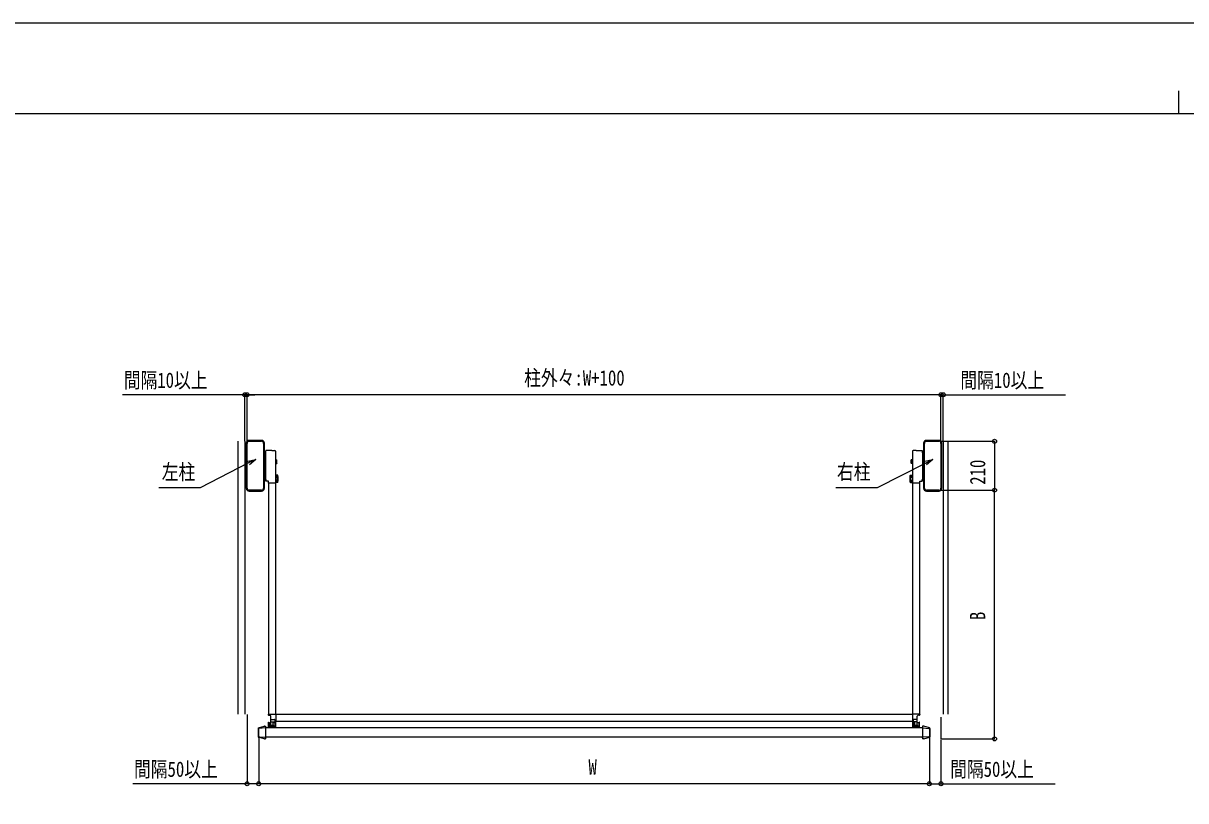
# Model space of a CAD drawing. Units: millimetres, scale not verified. Extents: x -8410 to 8410, y -5940 to 5940.
# Drawn here: x -4971 to 21, y 2598 to 5940 of the extents above; entities that cross this region are included whole.
import ezdxf
from ezdxf.enums import TextEntityAlignment as Align

# ---------------------------------------------------------------- set-up
doc = ezdxf.new("R2010")
doc.units = ezdxf.units.MM
doc.header["$LTSCALE"] = 30
for name, color, linetype in [('0-4_YKK_A1', 4, 'Continuous'), ('0-5_YKK_D', 6, 'Continuous'), ('0-6_YKK_ZWAK', 7, 'Continuous'), ('0-7_YSS_K', 3, 'Continuous')]:
    doc.layers.add(name, color=color, linetype=linetype)
doc.styles.add('ＭＳ ゴシック', font='')
doc.styles.get('ＭＳ ゴシック').set_extended_font_data('MS Gothic')

msp = doc.modelspace()

# ---------------------------------------------------------------- linework, layer by layer
at = {"layer": '0-4_YKK_A1'}
for p, q in [((-3947.37, 4147.03), (-4001.37, 4147.03)), ((-1038.37, 4147.03), (-1092.37, 4147.03)), ((-4049.87, 4143.03), (-4049.87, 2969.93)), ((-4019.87, 4143.03), (-4019.87, 2969.93)), ((-4013.37, 4135.03), (-4013.37, 3941.03)), ((-4009.87, 3942.03), (-4009.87, 4134.03)), ((-4000.87, 4143.03), (-3947.87, 4143.03)), ((-3938.87, 4134.03), (-3938.87, 3942.03)), ((-3935.37, 3941.03), (-3935.37, 4135.03)), ((-3929.87, 4095), (-3929.87, 4101.92)), ((-3902.87, 4103.83), (-3928.91, 4102.92)), ((-3902.87, 4103.83), (-3890.27, 4103.39)), ((-3887.37, 4100.39), (-3887.37, 3963.83)), ((-1152.37, 4100.39), (-1152.37, 3963.83)), ((-1136.87, 4103.83), (-1149.48, 4103.39)), ((-1136.87, 4103.83), (-1110.84, 4102.92)), ((-1109.87, 4095), (-1109.87, 4101.92)), ((-1104.37, 4135.03), (-1104.37, 3941.03)), ((-1100.87, 3942.03), (-1100.87, 4134.03)), ((-1091.87, 4143.03), (-1038.87, 4143.03)), ((-1029.87, 4134.03), (-1029.87, 3942.03)), ((-1026.37, 3941.03), (-1026.37, 4135.03)), ((-1019.87, 4143.03), (-1019.87, 2969.93)), ((-999.87, 4143.03), (-999.87, 2969.93)), ((-3934.87, 4080.83), (-3935.37, 4080.83)), ((-3932.87, 3972.83), (-3932.87, 4078.83)), ((-3930.37, 4075.06), (-3931.91, 4075.11)), ((-3930.37, 4054.61), (-3931.91, 4054.55)), ((-3930.37, 4093.68), (-3930.37, 3979.76)), ((-3887.37, 4063.33), (-3882.45, 4063.33)), ((-3887.37, 4059.58), (-3882.45, 4059.58)), ((-3887.37, 4052.07), (-3882.45, 4052.07)), ((-3887.37, 4048.32), (-3882.45, 4048.32)), ((-3881.87, 4062.33), (-3882.45, 4063.33)), ((-3881.87, 4049.33), (-3882.45, 4048.32)), ((-3881.87, 4049.33), (-3881.87, 4062.33)), ((-1157.87, 4062.33), (-1157.29, 4063.33)), ((-1157.87, 4049.33), (-1157.87, 4062.33)), ((-1157.87, 4049.33), (-1157.29, 4048.32)), ((-1152.37, 4063.33), (-1157.29, 4063.33)), ((-1152.37, 4059.58), (-1157.29, 4059.58)), ((-1152.37, 4052.07), (-1157.29, 4052.07)), ((-1152.37, 4048.32), (-1157.29, 4048.32)), ((-1152.37, 4048.32), (-1152.37, 4063.33)), ((-1109.37, 4093.68), (-1109.37, 3979.76)), ((-1109.37, 4075.06), (-1107.84, 4075.11)), ((-1106.87, 3972.83), (-1106.87, 4078.83)), ((-1104.87, 4080.83), (-1104.37, 4080.83)), ((-3933.26, 4034.96), (-3935.37, 4034.89)), ((-3933.26, 4012.8), (-3935.37, 4012.87)), ((-3932.77, 4037.88), (-3930.37, 4037.88)), ((-3932.77, 4009.88), (-3932.77, 4037.88)), ((-3930.37, 4009.88), (-3932.77, 4009.88)), ((-3930.37, 4037.88), (-3930.37, 4009.88)), ((-3878.34, 3997.01), (-3887.37, 3997.33)), ((-3878.34, 3994.16), (-3887.37, 3994.48)), ((-3877.37, 3992.98), (-3877.37, 3996.01)), ((-1162.37, 3992.98), (-1162.37, 3996.01)), ((-1161.41, 3997.01), (-1152.37, 3997.33)), ((-1161.41, 3994.16), (-1152.37, 3994.48)), ((-1106.97, 4037.88), (-1109.37, 4037.88)), ((-1109.37, 4037.88), (-1109.37, 4009.88)), ((-1109.37, 4009.88), (-1106.97, 4009.88)), ((-1106.97, 4009.88), (-1106.97, 4037.88)), ((-3935.37, 3970.83), (-3934.87, 3970.83)), ((-3928.87, 3976.33), (-3928.87, 3977.82)), ((-3928.37, 3975.83), (-3928.87, 3976.33)), ((-3928.37, 3972.79), (-3928.37, 3977.76)), ((-3918.37, 3971.48), (-3927.41, 3971.79)), ((-3918.37, 3963.83), (-3918.37, 3971.48)), ((-3887.37, 3963.83), (-3918.37, 3963.83)), ((-3917.87, 3963.83), (-3917.87, 2969.93)), ((-3887.87, 3963.83), (-3887.87, 2969.93)), ((-3878.34, 3991.79), (-3887.37, 3991.48)), ((-3887.37, 3987.83), (-3878.87, 3987.83)), ((-3878.87, 3975.83), (-3887.37, 3975.83)), ((-3878.34, 3971.86), (-3887.37, 3972.17)), ((-3878.34, 3969.49), (-3887.37, 3969.17)), ((-3878.34, 3966.64), (-3887.37, 3966.33)), ((-3878.37, 3991.83), (-3878.87, 3991.33)), ((-3878.87, 3972.33), (-3878.87, 3991.33)), ((-3878.87, 3972.33), (-3878.37, 3971.83)), ((-3877.37, 3991.83), (-3878.37, 3991.83)), ((-3878.37, 3991.83), (-3878.37, 3971.83)), ((-3877.37, 3971.83), (-3878.37, 3971.83)), ((-3876.87, 3991.33), (-3877.37, 3991.83)), ((-3877.37, 3971.83), (-3877.37, 3991.83)), ((-3877.37, 3971.83), (-3876.87, 3972.33)), ((-3877.37, 3967.64), (-3877.37, 3970.67)), ((-3876.87, 3972.33), (-3876.87, 3991.33)), ((-1162.87, 3991.33), (-1162.37, 3991.83)), ((-1162.87, 3972.33), (-1162.87, 3991.33)), ((-1162.37, 3971.83), (-1162.87, 3972.33)), ((-1162.37, 3991.83), (-1161.37, 3991.83)), ((-1162.37, 3971.83), (-1162.37, 3991.83)), ((-1162.37, 3971.83), (-1161.37, 3971.83)), ((-1162.37, 3967.64), (-1162.37, 3970.67)), ((-1161.41, 3991.79), (-1152.37, 3991.48)), ((-1161.41, 3971.86), (-1152.37, 3972.17)), ((-1161.41, 3969.49), (-1152.37, 3969.17)), ((-1161.41, 3966.64), (-1152.37, 3966.33)), ((-1161.37, 3991.83), (-1160.87, 3991.33)), ((-1161.37, 3991.83), (-1161.37, 3971.83)), ((-1160.87, 3972.33), (-1161.37, 3971.83)), ((-1160.87, 3972.33), (-1160.87, 3991.33)), ((-1152.37, 3987.83), (-1160.87, 3987.83)), ((-1160.87, 3975.83), (-1152.37, 3975.83)), ((-1121.37, 3963.83), (-1152.37, 3963.83)), ((-1151.87, 3963.83), (-1151.87, 2969.93)), ((-1121.87, 3963.83), (-1121.87, 2969.93)), ((-1121.37, 3971.48), (-1112.34, 3971.79)), ((-1121.37, 3963.83), (-1121.37, 3971.48)), ((-1111.37, 3972.79), (-1111.37, 3977.76)), ((-1104.37, 3970.83), (-1104.87, 3970.83)), ((-4001.37, 3929.03), (-3947.37, 3929.03)), ((-3947.87, 3933.03), (-4000.87, 3933.03)), ((-1092.37, 3929.03), (-1038.37, 3929.03)), ((-1038.87, 3933.03), (-1091.87, 3933.03)), ((-3918.87, 2969.43), (-3918.87, 2967.59)), ((-3918.37, 2969.93), (-3887.37, 2969.93)), ((-3917.23, 2965.63), (-3910.34, 2964.37)), ((-3907.87, 2937.93), (-3907.87, 2961.42)), ((-3907.87, 2921.63), (-3907.87, 2961.42)), ((-3907.87, 2947.93), (-3892.87, 2947.93)), ((-3890.87, 2945.93), (-3890.87, 2939.93)), ((-3886.87, 2969.43), (-3886.87, 2938.43)), ((-1152.87, 2968.93), (-3886.87, 2968.93)), ((-1152.87, 2969.43), (-1152.87, 2938.43)), ((-1121.37, 2969.93), (-1152.37, 2969.93)), ((-1148.87, 2945.93), (-1148.87, 2939.93)), ((-1131.87, 2947.93), (-1146.87, 2947.93)), ((-1131.87, 2921.63), (-1131.87, 2961.42)), ((-1122.52, 2965.63), (-1129.41, 2964.37)), ((-1120.87, 2969.43), (-1120.87, 2967.59)), ((-3962.37, 2908.64), (-3962.37, 2873.41)), ((-3960.56, 2911.04), (-3936.14, 2917.99)), ((-3960.37, 2905.98), (-3960.37, 2876.08)), ((-3930.87, 2911.33), (-3957.64, 2908.96)), ((-3936.14, 2917.99), (-3936.14, 2917.98)), ((-3935.59, 2918.08), (-3930.87, 2918.33)), ((-3935.59, 2918.08), (-3935.59, 2918.08)), ((-3930.87, 2918.33), (-3930.87, 2914.63)), ((-3930.87, 2914.63), (-3930.87, 2913.33)), ((-3930.87, 2912.33), (-3930.87, 2913.33)), ((-3930.87, 2912.33), (-3930.87, 2911.33)), ((-3930.87, 2911.33), (-3930.87, 2911.03)), ((-1108.87, 2911.03), (-3930.87, 2911.03)), ((-3930.87, 2911.03), (-3930.87, 2871.03)), ((-3917.87, 2935.93), (-3915.87, 2935.93)), ((-3917.87, 2911.03), (-3917.87, 2935.93)), ((-3917.87, 2912.93), (-3887.87, 2912.93)), ((-3915.87, 2935.93), (-3915.87, 2912.93)), ((-3915.37, 2932), (-3915.37, 2919.85)), ((-3914.41, 2933), (-3908.84, 2933.19)), ((-3914.41, 2918.85), (-3910.38, 2918.71)), ((-3910.57, 2916.13), (-3895.17, 2916.13)), ((-3910.57, 2916.13), (-3910.57, 2914.53)), ((-3909.37, 2921.63), (-3910.38, 2921.04)), ((-3910.38, 2916.13), (-3910.38, 2921.04)), ((-3910.38, 2916.13), (-3895.37, 2916.13)), ((-3909.37, 2921.63), (-3896.37, 2921.63)), ((-3907.87, 2937.93), (-3887.37, 2937.93)), ((-3906.63, 2916.13), (-3906.63, 2921.04)), ((-3899.12, 2916.13), (-3899.12, 2921.04)), ((-3897.87, 2921.63), (-3897.87, 2937.93)), ((-3891.34, 2933), (-3896.91, 2933.19)), ((-3896.37, 2921.63), (-3895.37, 2921.04)), ((-3895.37, 2916.13), (-3895.37, 2921.04)), ((-3891.34, 2918.85), (-3895.37, 2918.71)), ((-3895.17, 2916.13), (-3895.17, 2914.53)), ((-3892.87, 2933.01), (-3892.87, 2937.93)), ((-3890.37, 2932), (-3890.37, 2919.85)), ((-3889.87, 2912.93), (-3889.87, 2935.93)), ((-3889.87, 2935.93), (-3887.87, 2935.93)), ((-3887.87, 2935.93), (-3887.87, 2911.03)), ((-1152.87, 2938.93), (-3886.87, 2938.93)), ((-1131.87, 2937.93), (-1152.37, 2937.93)), ((-1151.87, 2935.93), (-1151.87, 2911.03)), ((-1121.87, 2912.93), (-1151.87, 2912.93)), ((-1149.37, 2932), (-1149.37, 2920.28)), ((-1149.37, 2931.34), (-1149.37, 2919.85)), ((-1148.41, 2933), (-1142.84, 2933.19)), ((-1148.41, 2918.85), (-1144.38, 2918.71)), ((-1146.87, 2933.01), (-1146.87, 2937.93)), ((-1129.17, 2916.13), (-1144.57, 2916.13)), ((-1144.57, 2916.13), (-1144.57, 2914.53)), ((-1143.37, 2921.63), (-1144.38, 2921.04)), ((-1144.38, 2916.13), (-1144.38, 2921.04)), ((-1129.37, 2916.13), (-1144.38, 2916.13)), ((-1130.37, 2921.63), (-1143.37, 2921.63)), ((-1141.87, 2921.63), (-1141.87, 2937.93)), ((-1140.63, 2916.13), (-1140.63, 2921.04)), ((-1133.12, 2916.13), (-1133.12, 2921.04)), ((-1125.34, 2933), (-1130.91, 2933.19)), ((-1130.37, 2921.63), (-1129.37, 2921.04)), ((-1129.37, 2916.13), (-1129.37, 2921.04)), ((-1125.34, 2918.85), (-1129.37, 2918.71)), ((-1129.17, 2916.13), (-1129.17, 2914.53)), ((-1124.37, 2932), (-1124.37, 2919.85)), ((-1104.15, 2918.08), (-1108.87, 2918.33)), ((-1108.87, 2918.33), (-1108.87, 2914.63)), ((-1108.87, 2914.63), (-1108.87, 2913.33)), ((-1108.87, 2912.33), (-1108.87, 2913.33)), ((-1108.87, 2912.33), (-1108.87, 2911.33)), ((-1108.87, 2911.33), (-1108.87, 2911.03)), ((-1108.87, 2911.33), (-1082.11, 2908.96)), ((-1108.87, 2911.03), (-1108.87, 2871.03)), ((-1104.15, 2918.08), (-1104.15, 2918.08)), ((-1103.6, 2917.99), (-1103.61, 2917.98)), ((-1079.19, 2911.04), (-1103.6, 2917.99)), ((-1079.37, 2905.98), (-1079.37, 2876.08)), ((-1077.37, 2908.64), (-1077.37, 2873.41)), ((-3936.14, 2864.06), (-3960.56, 2871.01)), ((-3957.64, 2873.09), (-3930.87, 2870.73)), ((-3935.59, 2863.97), (-3935.6, 2863.98)), ((-3935.59, 2863.97), (-3930.87, 2863.73)), ((-3935.59, 2863.97), (-3935.59, 2863.97)), ((-1108.87, 2871.03), (-3930.87, 2871.03)), ((-3930.87, 2871.03), (-3930.87, 2870.73)), ((-3930.87, 2870.73), (-3930.87, 2869.72)), ((-3930.87, 2868.72), (-3930.87, 2869.72)), ((-3930.87, 2868.72), (-3930.87, 2867.43)), ((-3930.87, 2867.43), (-3930.87, 2863.73)), ((-1082.11, 2873.09), (-1108.87, 2870.73)), ((-1108.87, 2871.03), (-1108.87, 2870.73)), ((-1108.87, 2870.73), (-1108.87, 2869.72)), ((-1108.87, 2868.72), (-1108.87, 2869.72)), ((-1108.87, 2868.72), (-1108.87, 2867.43)), ((-1108.87, 2867.43), (-1108.87, 2863.73)), ((-1104.15, 2863.97), (-1108.87, 2863.73)), ((-1104.15, 2863.97), (-1104.15, 2863.98)), ((-1104.15, 2863.97), (-1104.15, 2863.97)), ((-1103.6, 2864.06), (-1079.19, 2871.01))]:
    msp.add_line(p, q, dxfattribs=at)
for points in [[(-3935.59, 2918.08), (-3935.66, 2918.07), (-3935.73, 2918.07), (-3935.8, 2918.06), (-3935.87, 2918.05), (-3935.94, 2918.03), (-3936.01, 2918.02), (-3936.08, 2918), (-3936.14, 2917.99)], [(-1149.87, 2912.93), (-1149.87, 2935.93), (-1151.87, 2935.93)], [(-1121.87, 2911.03), (-1121.87, 2935.93), (-1123.87, 2935.93), (-1123.87, 2912.93)], [(-1104.15, 2918.08), (-1104.08, 2918.07), (-1104.01, 2918.07), (-1103.94, 2918.06), (-1103.88, 2918.05), (-1103.81, 2918.03), (-1103.74, 2918.02), (-1103.67, 2918), (-1103.6, 2917.99)], [(-3935.59, 2863.97), (-3935.66, 2863.98), (-3935.73, 2863.98), (-3935.8, 2863.99), (-3935.87, 2864), (-3935.94, 2864.02), (-3936.01, 2864.03), (-3936.08, 2864.05), (-3936.14, 2864.06)], [(-1104.15, 2863.97), (-1104.08, 2863.98), (-1104.01, 2863.98), (-1103.94, 2863.99), (-1103.88, 2864), (-1103.81, 2864.02), (-1103.74, 2864.03), (-1103.67, 2864.05), (-1103.6, 2864.06)]]:
    msp.add_lwpolyline(points, dxfattribs=at)
for points in [[(-3894.37, 2912.93), (-3911.37, 2912.93), (-3911.37, 2914.53), (-3894.37, 2914.53)], [(-1145.37, 2912.93), (-1128.37, 2912.93), (-1128.37, 2914.53), (-1145.37, 2914.53)]]:
    msp.add_lwpolyline(points, close=True, dxfattribs=at)
for centre, radius, start, end in [((-4001.37, 4135.03), 12, 90, 180), ((-3947.37, 4135.03), 12, 0, 90), ((-1092.37, 4135.03), 12, 90, 180), ((-1038.37, 4135.03), 12, 0, 90), ((-4000.87, 4134.03), 9, 90, 180), ((-3947.87, 4134.03), 9, 360, 90), ((-3928.37, 4093.68), 2, 138.59038, 180), ((-3928.87, 4101.92), 1, 92, 180), ((-3890.37, 4100.39), 3, 0, 88), ((-1149.37, 4100.39), 3, 92, 180), ((-1110.87, 4101.92), 1, 0, 88), ((-1111.37, 4093.68), 2, 0, 41.40962), ((-1091.87, 4134.03), 9, 90, 180), ((-1038.87, 4134.03), 9, 360, 90), ((-3934.87, 4078.83), 2, 0, 90), ((-3931.87, 4076.11), 1, 180, 268), ((-3931.87, 4053.55), 1, 92, 180), ((-3885.2, 4061.45), 3.32, 325.61575, 34.38425), ((-3885.2, 4050.2), 3.32, 325.61575, 34.38425), ((-3894.29, 4055.83), 12.42, 342.41205, 17.58795), ((-1154.55, 4061.45), 3.32, 145.61575, 214.38425), ((-1145.45, 4055.83), 12.42, 162.41205, 197.58795), ((-1154.55, 4050.2), 3.32, 145.61575, 214.38425), ((-1107.87, 4076.11), 1, 272, 0), ((-1104.87, 4078.83), 2, 90, 180), ((-3933.27, 4035.46), 0.5, 272, 0), ((-3933.27, 4012.3), 0.5, 0, 88), ((-3878.56, 3992.98), 1.19, 272, 88), ((-3878.49, 3995.9), 1.11, 0, 88), ((-1161.26, 3995.9), 1.11, 92, 180), ((-1161.18, 3992.98), 1.19, 92, 268), ((-3934.87, 3972.83), 2, 270, 0), ((-3928.37, 3979.76), 2, 180, 270), ((-3927.37, 3972.79), 1, 180, 268), ((-3878.56, 3970.67), 1.19, 272, 88), ((-3878.49, 3967.75), 1.11, 272, 0), ((-1161.18, 3970.67), 1.19, 92, 268), ((-1161.26, 3967.75), 1.11, 180, 268), ((-1112.37, 3972.79), 1, 272, 0), ((-1111.37, 3979.76), 2, 270, 0), ((-1104.87, 3972.83), 2, 180, 270), ((-4001.37, 3941.03), 12, 180, 270), ((-4000.87, 3942.03), 9, 180, 270), ((-3947.87, 3942.03), 9, 270, 0), ((-3947.37, 3941.03), 12, 270, 0), ((-1092.37, 3941.03), 12, 180, 270), ((-1091.87, 3942.03), 9, 180, 270), ((-1038.87, 3942.03), 9, 270, 0), ((-1038.37, 3941.03), 12, 270, 0), ((-3918.37, 2969.43), 0.5, 90, 180), ((-3916.87, 2967.59), 2, 180, 259.69515), ((-3910.87, 2961.42), 3, 0, 79.69515), ((-3892.87, 2945.93), 2, 0, 90), ((-3887.37, 2969.43), 0.5, 0, 90), ((-1152.37, 2969.43), 0.5, 90, 180), ((-1146.87, 2945.93), 2, 90, 180), ((-1128.87, 2961.42), 3, 100.30485, 180), ((-1122.87, 2967.59), 2, 280.30485, 0), ((-1121.37, 2969.43), 0.5, 0, 90), ((-3959.87, 2908.64), 2.5, 105.87847, 180), ((-3957.37, 2905.98), 3, 95.04268, 180), ((-3914.37, 2932), 1, 92, 180), ((-3914.37, 2919.85), 1, 180, 268), ((-3908.5, 2918.3), 3.32, 55.61575, 124.38425), ((-3908.87, 2934.19), 1, 272, 0), ((-3902.87, 2909.21), 12.42, 72.41205, 107.58795), ((-3897.24, 2918.3), 3.32, 55.61575, 124.38425), ((-3896.87, 2934.19), 1, 180, 268), ((-3891.37, 2932), 1, 0, 88), ((-3891.37, 2919.85), 1, 272, 0), ((-3888.87, 2939.93), 2, 180, 270), ((-3887.37, 2938.43), 0.5, 270, 0), ((-1152.37, 2938.43), 0.5, 180, 270), ((-1150.87, 2939.93), 2, 270, 0), ((-1148.37, 2932), 1, 92, 180), ((-1148.37, 2919.85), 1, 180, 268), ((-1142.5, 2918.3), 3.32, 55.61575, 124.38425), ((-1142.87, 2934.19), 1, 272, 0), ((-1136.87, 2909.21), 12.42, 72.41205, 107.58795), ((-1131.24, 2918.3), 3.32, 55.61575, 124.38425), ((-1130.87, 2934.19), 1, 180, 268), ((-1125.37, 2932), 1, 0, 88), ((-1125.37, 2919.85), 1, 272, 0), ((-1082.37, 2905.98), 3, 0, 84.95732), ((-1079.87, 2908.64), 2.5, 0, 74.12153), ((-3959.87, 2873.41), 2.5, 180, 254.12153), ((-3957.37, 2876.08), 3, 180, 264.95732), ((-1082.37, 2876.08), 3, 275.04268, 0), ((-1079.87, 2873.41), 2.5, 285.87847, 0)]:
    msp.add_arc(centre, radius, start, end, dxfattribs=at)
at = {"layer": '0-5_YKK_D'}
for p, q in [((-4019.87, 4144.03), (-4019.87, 4344.03)), ((-4009.87, 4135.03), (-4009.87, 4344.03)), ((-4009.87, 4135.03), (-4009.87, 4344.03)), ((-1029.87, 4135.03), (-1029.87, 4344.03)), ((-1029.87, 4332.86), (-1029.87, 4344.03)), ((-1019.87, 4144.03), (-1019.87, 4344.03)), ((-4019.87, 4343.03), (-4544.67, 4343.03)), ((-4009.87, 4343.03), (-4019.87, 4343.03)), ((-1029.87, 4343.03), (-4009.87, 4343.03)), ((-4009.87, 4343.03), (-3975.87, 4343.03)), ((-1029.87, 4343.03), (-1063.87, 4343.03)), ((-1029.87, 4343.03), (-1019.87, 4343.03)), ((-1019.87, 4343.03), (-495.07, 4343.03)), ((-1028.87, 4143.03), (-798.87, 4143.03)), ((-799.87, 4143.03), (-799.87, 3933.03)), ((-1037.87, 3933.03), (-798.87, 3933.03)), ((-1037.87, 3933.03), (-798.87, 3933.03)), ((-799.87, 2864.03), (-799.87, 3933.03)), ((-4009.87, 2872.22), (-4009.87, 2670.03)), ((-3959.87, 2875.03), (-3959.87, 2670.03)), ((-3959.87, 2875.03), (-3959.87, 2670.03)), ((-1079.87, 2875.03), (-1079.87, 2670.03)), ((-1079.87, 2875.03), (-1079.87, 2670.03)), ((-1029.87, 2860.17), (-1029.87, 2670.03)), ((-1026.77, 2864.03), (-798.87, 2864.03)), ((-1079.87, 2671.03), (-3959.87, 2671.03))]:
    msp.add_line(p, q, dxfattribs=at)
for points in [[(-3972.86, 4065.35), (-4003.12, 4049.85), (-4211.43, 3943.16), (-4389.34, 3943.16)], [(-4007.27, 4057.96), (-3972.86, 4065.35), (-3998.97, 4041.74)], [(-1065.27, 4065.25), (-1095.53, 4049.75), (-1303.84, 3943.06), (-1481.75, 3943.06)], [(-1099.69, 4057.86), (-1065.27, 4065.25), (-1091.38, 4041.64)], [(-3959.87, 2671.03), (-4009.87, 2671.03), (-4500.67, 2671.03)], [(-1079.87, 2671.03), (-1029.87, 2671.03), (-539.07, 2671.03)]]:
    msp.add_lwpolyline(points, dxfattribs=at)
for centre in [(-4019.87, 4343.03), (-4009.87, 4343.03), (-4009.87, 4343.03), (-1029.87, 4343.03), (-1029.87, 4343.03), (-1019.87, 4343.03), (-799.87, 4143.03), (-799.87, 3933.03), (-799.87, 3933.03), (-799.87, 2864.03), (-4009.87, 2671.03), (-3959.87, 2671.03), (-3959.87, 2671.03), (-1079.87, 2671.03), (-1079.87, 2671.03), (-1029.87, 2671.03)]:
    msp.add_circle(centre, 8.5, dxfattribs=at)
at = {"layer": '0-6_YKK_ZWAK'}
for p, q in [((-9.96, 5650), (-9.96, 5550)), ((7790.04, 5550), (-7809.96, 5550))]:
    msp.add_line(p, q, dxfattribs=at)
msp.add_lwpolyline([(-8410, -5940), (8410, -5940), (8410, 5940), (-8410, 5940)], close=True, dxfattribs=at)
at = {"layer": '0-7_YSS_K'}
for p, q in [((-4009.87, 2968.58), (-4009.87, 2873.22)), ((-1029.87, 2957.61), (-1029.87, 2862.52))]:
    msp.add_line(p, q, dxfattribs=at)

# ---------------------------------------------------------------- texts
at = {"layer": '0-5_YKK_D', "style": 'ＭＳ ゴシック', "width": 0.8}
for s, p in [('間隔10以上', (-4539.47, 4353.03)), ('柱外々:W+100', (-2819.87, 4363.03)), ('間隔10以上', (-946.67, 4353.03)), ('左柱', (-4376.25, 3958.99)), ('右柱', (-1476.62, 3959.32)), ('間隔50以上', (-4495.47, 2681.03)), ('W', (-2543.87, 2691.03)), ('間隔50以上', (-990.67, 2681.03))]:
    msp.add_text(s, height=65.98, dxfattribs=at).set_placement(p, align=Align.BOTTOM_LEFT)
for s, p in [('210', (-819.87, 3956.43)), ('B', (-819.87, 3374.53))]:
    msp.add_text(s, height=65.98, rotation=90, dxfattribs=at).set_placement(p, align=Align.BOTTOM_LEFT)

doc.saveas('drawing.dxf')
